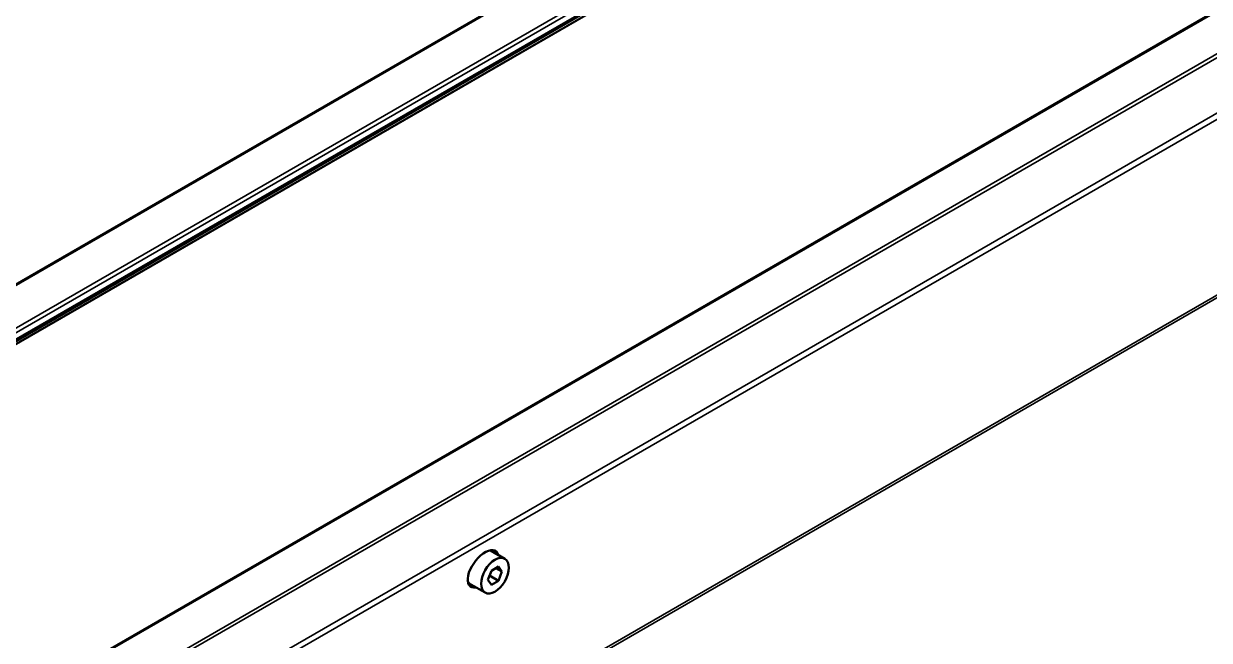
# Model space of a CAD drawing. Header units: millimetres. Extents: x 100 to 5488, y 100 to 4218.
# Drawn here: x 724.3 to 930.2, y 3422.4 to 3529.5 of the extents above; entities that cross this region are included whole.
import ezdxf

# ---------------------------------------------------------------- set-up
doc = ezdxf.new("R2010")
doc.units = ezdxf.units.MM
doc.header["$LTSCALE"] = 20
doc.layers.add('Visible (ANSI)', color=7, linetype='Continuous', lineweight=50)
doc.layers.add('Visible Narrow (ANSI)', color=7, linetype='Continuous', lineweight=35)

msp = doc.modelspace()

# ---------------------------------------------------------------- linework, layer by layer
at = {"layer": 'Visible (ANSI)'}
for p, q in [((1049.75, 3672.914), (376.585, 3284.261)), ((1056.705, 3667.225), (383.539, 3278.573)), ((439.608, 3247.875), (1112.773, 3636.527)), ((807.839, 3436.548), (805.364, 3437.977)), ((805.527, 3434.474), (804.914, 3432.896)), ((805.527, 3434.474), (806.751, 3435.181)), ((806.303, 3434.923), (807.364, 3434.31)), ((807.364, 3434.31), (806.751, 3435.181)), ((804.914, 3432.896), (805.527, 3432.025)), ((805.198, 3433.629), (806.751, 3432.732)), ((806.751, 3432.732), (805.527, 3432.025)), ((806.751, 3432.732), (807.364, 3434.31)), ((804.439, 3430.659), (801.964, 3432.088))]:
    msp.add_line(p, q, dxfattribs=at)
for centre, major_axis, ratio, start_param, end_param in [((804.072, 3434.796), (2.201, 3.054), 0.4974072, 5.8980885, 9.9106458), ((803.664, 3435.032), (1.7, 2.944), 0.5773503, 0, 0.0331092), ((803.664, 3435.032), (1.875, 3.248), 0.5773503, 5.847703, 6.0962359), ((803.664, 3435.032), (-1.7, -2.944), 0.5773503, 5.8411959, 6.2831853), ((803.664, 3435.032), (-1.875, -3.248), 0.5773503, 0.0460636, 0.4354824)]:
    msp.add_ellipse(centre, major_axis=major_axis, ratio=ratio, start_param=start_param, end_param=end_param, dxfattribs=at)
msp.add_ellipse((806.139, 3433.603), major_axis=(1.7, 2.944), ratio=0.5773503, dxfattribs=at)
at = {"layer": 'Visible Narrow (ANSI)'}
for p, q in [((1050, 3672.889), (376.835, 3284.237)), ((383.289, 3280.51), (1056.455, 3669.162)), ((1056.808, 3668.55), (383.643, 3279.898)), ((383.643, 3278.801), (1056.808, 3667.454)), ((1053.273, 3665.039), (386.825, 3280.265)), ((391.35, 3282.47), (1048.394, 3661.814)), ((391.437, 3282.419), (1048.269, 3661.641)), ((1113.023, 3636.503), (439.858, 3247.85)), ((446.312, 3244.124), (1119.478, 3632.776)), ((1119.816, 3632.29), (446.651, 3243.637)), ((448.566, 3235.161), (1121.731, 3623.813)), ((1121.803, 3622.748), (448.637, 3234.096)), ((1117.777, 3589.416), (444.611, 3200.764)), ((444.624, 3201.257), (1117.789, 3589.91))]:
    msp.add_line(p, q, dxfattribs=at)

doc.saveas('drawing.dxf')
